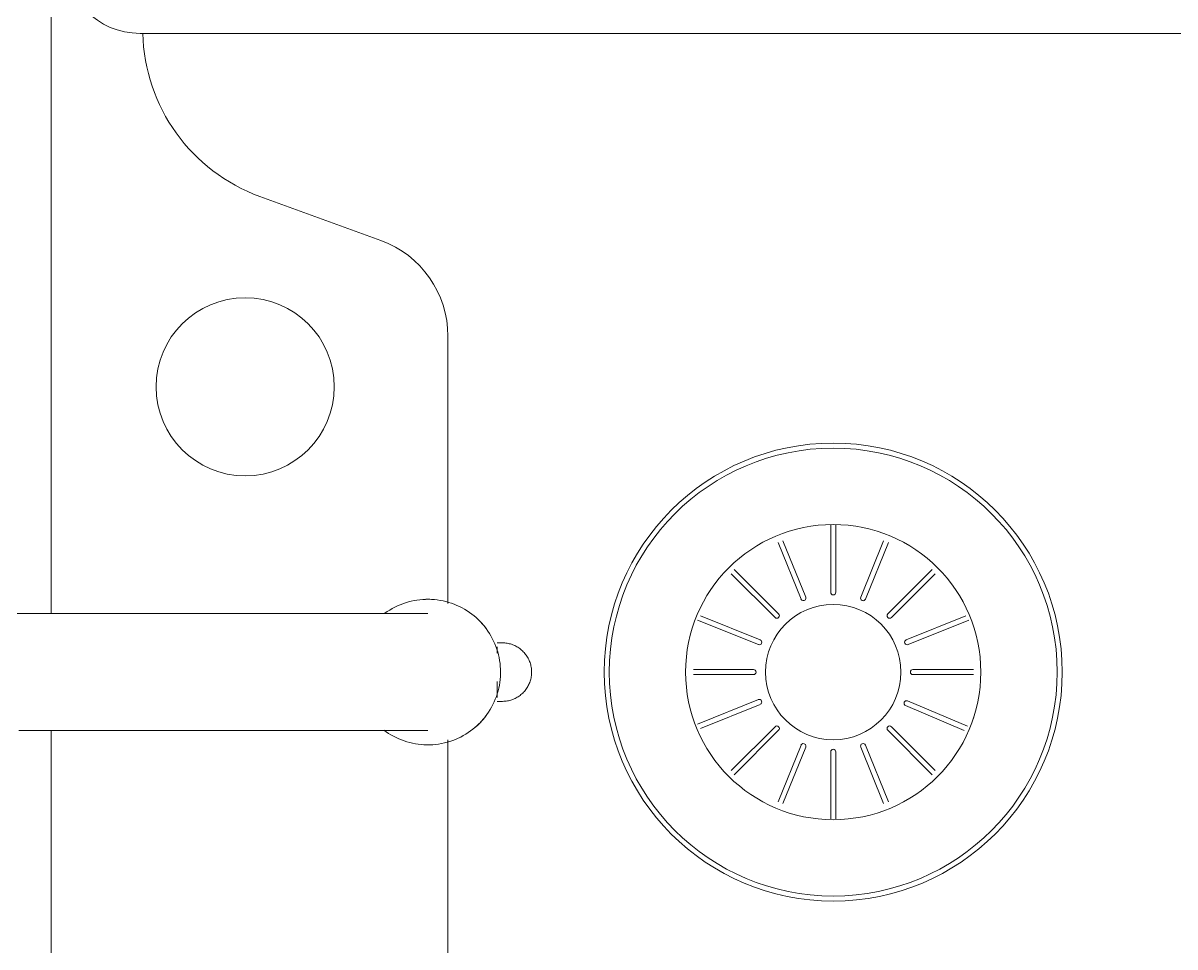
# Model space of a CAD drawing. Header units: millimetres. Extents: x -9018 to 25736, y -24663 to -1750.
# Drawn here: x -6885.1 to -6658.8, y -15233.7 to -15052.1 of the extents above; entities that cross this region are included whole.
import ezdxf

# ---------------------------------------------------------------- set-up
doc = ezdxf.new("R2010")
doc.units = ezdxf.units.MM
doc.layers.add('A-DETL-MBND', color=5, linetype='Continuous', lineweight=9)

# ---------------------------------------------------------------- blocks, each defined once
blk = doc.blocks.new('CRT_GAB_COZ_Bancada com cuba - Bancada em U-4227795-2 PAV')
at = {"layer": 'A-DETL-MBND'}
for p, q in [((188.04, -185), (-180.46, -185)), ((579.54, -185), (211.03, -185)), ((325.03, -202.47), (325.03, -533.53)), ((284.33, -249.8), (292.98, -226.03)), ((133.54, -262.96), (186.23, -262.96)), ((212.99, -262.96), (265.53, -262.96)), ((193.79, -272.66), (193.79, -273.66)), ((194.56, -272.66), (197.68, -272.66)), ((203.26, -272.66), (204.52, -272.66)), ((205.29, -273.66), (205.29, -272.66)), ((189.31, -312.01), (194.13, -323.96)), ((199.04, -323), (199.04, -311.24)), ((200.04, -311.24), (200.04, -323)), ((204.94, -323.96), (209.77, -312.01)), ((193.2, -324.33), (188.47, -312.62)), ((210.6, -312.62), (205.87, -324.33)), ((180.2, -318.63), (188.81, -327.24)), ((210.26, -327.24), (218.87, -318.63)), ((188.1, -327.94), (179.38, -319.22)), ((219.69, -319.22), (210.97, -327.94)), ((174.06, -327.84), (185.2, -332.34)), ((213.88, -332.34), (225.02, -327.84)), ((184.82, -333.26), (173.75, -328.79)), ((225.33, -328.79), (214.25, -333.26)), ((170.7, -338.17), (183.87, -338.17)), ((183.87, -339.17), (170.7, -339.17)), ((215.21, -338.17), (228.38, -338.17)), ((228.38, -339.17), (215.21, -339.17)), ((173.75, -348.55), (184.82, -344.08)), ((185.2, -345), (174.06, -349.5)), ((225.02, -349.5), (213.88, -345)), ((214.25, -344.08), (225.33, -348.55)), ((179.38, -358.12), (188.1, -349.4)), ((188.81, -350.1), (180.2, -358.71)), ((218.87, -358.71), (210.26, -350.1)), ((210.97, -349.4), (219.69, -358.12)), ((188.06, -364.42), (192.96, -352.9)), ((205.87, -353.01), (210.6, -364.72)), ((193.88, -353.29), (188.89, -365.03)), ((199.04, -366.25), (199.04, -354.34)), ((200.04, -354.34), (200.04, -366.25)), ((209.77, -365.33), (204.94, -353.39))]:
    blk.add_line(p, q, dxfattribs=at)
at = {"layer": 'A-DETL-MBND', "flags": 128}
for points in [[(188.04, -178.63), (188.04, -182.83), (188.04, -186.97), (188.04, -191.06), (188.04, -195.07), (188.04, -199.02), (188.04, -202.89), (188.04, -206.67), (188.04, -210.36), (188.04, -213.95), (188.04, -217.44), (188.04, -220.82), (188.04, -224.08), (188.04, -227.23), (188.04, -230.25), (188.04, -233.15), (188.04, -235.91), (188.04, -238.53), (188.04, -241.01), (188.04, -243.34), (188.04, -245.52), (188.04, -247.55), (188.04, -249.42), (188.04, -251.13), (188.04, -252.68), (188.04, -254.07), (188.04, -255.28), (188.04, -256.33), (188.04, -257.21), (188.04, -257.91), (188.04, -258.45), (188.04, -258.8), (188.04, -258.98), (188.04, -259.01)], [(211.04, -259.01), (211.04, -258.92), (211.04, -258.66), (211.04, -258.22), (211.04, -257.61), (211.04, -256.83), (211.04, -255.87), (211.04, -254.75), (211.04, -253.45), (211.04, -251.99), (211.04, -250.37), (211.04, -248.58), (211.04, -246.64), (211.04, -244.54), (211.04, -242.28), (211.04, -239.88), (211.04, -237.34), (211.04, -234.65), (211.04, -231.83), (211.04, -228.88), (211.04, -225.8), (211.04, -222.6), (211.04, -219.28), (211.04, -215.85), (211.04, -212.31), (211.04, -208.67), (211.04, -204.94), (211.04, -201.12), (211.04, -197.21), (211.04, -193.23), (211.04, -189.18), (211.04, -185.07), (211.04, -180.9), (211.04, -176.68)], [(188.16, -250.35), (187.82, -250.81), (187.5, -251.28), (187.21, -251.77), (186.93, -252.27), (186.67, -252.78), (186.43, -253.3), (186.21, -253.83), (186.01, -254.37), (185.84, -254.91), (185.69, -255.46), (185.55, -256.02), (185.45, -256.58), (185.36, -257.14), (185.3, -257.71), (185.26, -258.28), (185.24, -258.86), (185.24, -259.43), (185.27, -260), (185.32, -260.57), (185.4, -261.14), (185.49, -261.7), (185.61, -262.26), (185.75, -262.81), (185.92, -263.36), (186.1, -263.9), (186.31, -264.44), (186.53, -264.96), (186.78, -265.48), (187.05, -265.98), (187.34, -266.47), (187.65, -266.96), (187.98, -267.43), (188.32, -267.88), (188.69, -268.32), (189.07, -268.75), (189.46, -269.16), (189.88, -269.55), (190.31, -269.93), (190.75, -270.29), (191.21, -270.63), (191.68, -270.96), (192.17, -271.26), (192.66, -271.55), (193.17, -271.81), (193.69, -272.06), (194.21, -272.28), (194.75, -272.48), (195.29, -272.66), (195.84, -272.82), (196.39, -272.96), (196.96, -273.07), (197.52, -273.17), (198.09, -273.24), (198.66, -273.28), (199.23, -273.31), (199.54, -273.31)], [(199.54, -273.31), (200.11, -273.3), (200.68, -273.26), (201.25, -273.21), (201.82, -273.13), (202.38, -273.02), (202.94, -272.9), (203.49, -272.75), (204.04, -272.58), (204.58, -272.39), (205.11, -272.18), (205.63, -271.95), (206.14, -271.69), (206.64, -271.42), (207.13, -271.13), (207.61, -270.81), (208.08, -270.48), (208.53, -270.13), (208.97, -269.76), (209.39, -269.37), (209.8, -268.97), (210.19, -268.55), (210.56, -268.12), (210.91, -267.67), (211.25, -267.21), (211.57, -266.74), (211.87, -266.25), (212.15, -265.75), (212.41, -265.24), (212.65, -264.72), (212.87, -264.19), (213.06, -263.65), (213.24, -263.11), (213.39, -262.56), (213.52, -262), (213.63, -261.44), (213.72, -260.87), (213.78, -260.31), (213.82, -259.74), (213.84, -259.16), (213.83, -258.59), (213.8, -258.02), (213.75, -257.45), (213.68, -256.88), (213.58, -256.32), (213.46, -255.76), (213.32, -255.21), (213.16, -254.66), (212.97, -254.12), (212.77, -253.58), (212.54, -253.06), (212.29, -252.54), (212.02, -252.04), (211.73, -251.54), (211.43, -251.06), (211.1, -250.59)], [(199.54, -279.41), (199.31, -279.41), (199.08, -279.39), (198.85, -279.37), (198.62, -279.34), (198.4, -279.3), (198.17, -279.25), (197.95, -279.19), (197.73, -279.12), (197.51, -279.04), (197.3, -278.96), (197.09, -278.86), (196.88, -278.76), (196.68, -278.65), (196.48, -278.53), (196.29, -278.41), (196.1, -278.27), (195.92, -278.13), (195.75, -277.98), (195.58, -277.83), (195.41, -277.67), (195.26, -277.5), (195.11, -277.32), (194.96, -277.14), (194.83, -276.96), (194.7, -276.77), (194.58, -276.57), (194.47, -276.37), (194.36, -276.17), (194.27, -275.96), (194.18, -275.74), (194.1, -275.53), (194.03, -275.31), (193.97, -275.09), (193.91, -274.86), (193.87, -274.64), (193.84, -274.41), (193.81, -274.18), (193.8, -273.95), (193.79, -273.72), (193.79, -273.66)], [(205.29, -273.66), (205.28, -273.89), (205.27, -274.12), (205.25, -274.35), (205.21, -274.58), (205.17, -274.8), (205.12, -275.03), (205.06, -275.25), (205, -275.47), (204.92, -275.69), (204.83, -275.9), (204.74, -276.11), (204.64, -276.32), (204.53, -276.52), (204.41, -276.71), (204.28, -276.91), (204.15, -277.09), (204.01, -277.28), (203.86, -277.45), (203.71, -277.62), (203.54, -277.78), (203.38, -277.94), (203.2, -278.09), (203.02, -278.23), (202.84, -278.37), (202.64, -278.5), (202.45, -278.62), (202.25, -278.73), (202.04, -278.84), (201.83, -278.93), (201.62, -279.02), (201.41, -279.1), (201.19, -279.17), (200.96, -279.23), (200.74, -279.28), (200.52, -279.33), (200.29, -279.36), (200.06, -279.39), (199.83, -279.4), (199.6, -279.41), (199.54, -279.41)]]:
    blk.add_lwpolyline(points, dxfattribs=at)
at = {"layer": 'A-DETL-MBND'}
for centre, radius, start, end in [((340.03, -202.47), 15, 90, 180), ((325.87, -238), 35, 91.3796, 160), ((255.59, -223.13), 17.5, 0, 180), ((255.59, -223.13), 17.5, 180, 0), ((265.53, -242.96), 20, 270, 340), ((199.54, -259.01), 14.3, 177.0043, 182.8997), ((199.54, -259.01), 14.3, 177.0043, 182.8997), ((199.54, -259.01), 14.3, 357.0043, 2.8997), ((199.54, -259.01), 14.3, 357.0043, 2.8997), ((199.54, -259.01), 14.3, 219.7464, 232.8017), ((199.54, -259.01), 14.3, 219.7464, 232.8017), ((199.54, -259.01), 14.3, 305.9257, 322.6273), ((199.54, -259.01), 14.3, 305.9257, 322.6273), ((199.54, -338.67), 45, 0, 180), ((199.54, -338.67), 45, 0, 180), ((199.54, -338.67), 44, 360, 180), ((199.54, -338.67), 29, 360, 180), ((199.54, -323), 0.5, 180, 0), ((199.54, -338.67), 13.3, 360, 180), ((193.67, -324.14), 0.5, 202, 22), ((205.41, -324.14), 0.5, 158, 338), ((188.46, -327.59), 0.5, 225, 45), ((210.62, -327.59), 0.5, 135, 315), ((185.01, -332.8), 0.5, 248, 68), ((214.07, -332.8), 0.5, 112, 292), ((199.54, -338.67), 45, 180, 0), ((199.54, -338.67), 45, 180, 0), ((199.54, -338.67), 44, 180, 360), ((199.54, -338.67), 29, 180, 360), ((183.87, -338.67), 0.5, 360, 90), ((183.87, -338.67), 0.5, 270, 360), ((199.54, -338.67), 13.3, 180, 360), ((215.21, -338.67), 0.5, 90, 180), ((215.21, -338.67), 0.5, 180, 270), ((185.01, -344.54), 0.5, 292, 112), ((214.07, -344.54), 0.5, 68, 248), ((188.46, -349.75), 0.5, 315, 135), ((210.62, -349.75), 0.5, 45, 225), ((193.42, -353.09), 0.5, 337, 157), ((205.41, -353.2), 0.5, 22, 202), ((199.54, -354.34), 0.5, 0, 180), ((199.54, -338.67), 29, 251.4168, 252.81)]:
    blk.add_arc(centre, radius, start, end, dxfattribs=at)

msp = doc.modelspace()

# ---------------------------------------------------------------- block references
at = {"layer": 'A-DETL-MBND', "rotation": 90}
msp.add_blockref('CRT_GAB_COZ_Bancada com cuba - Bancada em U-4227795-2 PAV', (-7064.62, -15379.188), dxfattribs=at)

doc.saveas('drawing.dxf')
